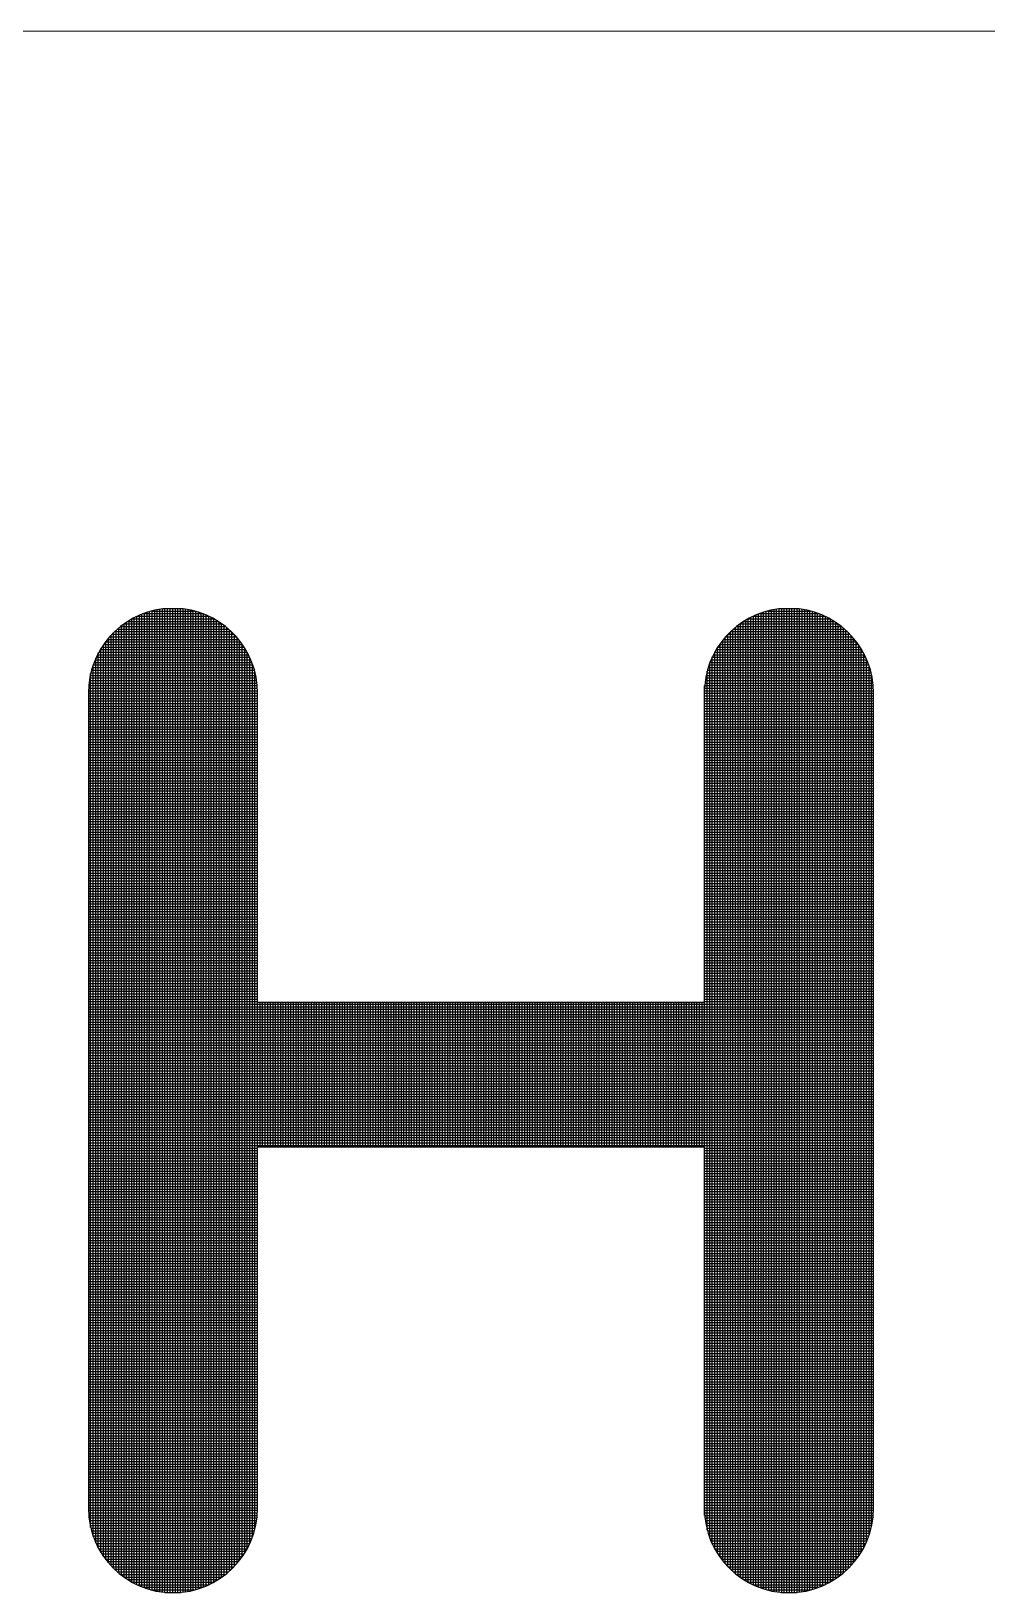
# Model space of a CAD drawing. Header units: inches. Extents: x 1019 to 1860, y -6 to 588.
# Drawn here: x 1701.21 to 1707.67, y 93.17 to 103.73 of the extents above; entities that cross this region are included whole.
import ezdxf

# ---------------------------------------------------------------- set-up
doc = ezdxf.new("R2010")
doc.units = ezdxf.units.IN
doc.header["$MEASUREMENT"] = 0
doc.layers.add('BG 0 -1', color=7, linetype='Continuous')
doc.layers.add('BG ÇÑ±¹Áö¿ª³\xad¹æ±â¼úÁÖ½ÄÈ¸»ç CI', color=7, linetype='Continuous')

msp = doc.modelspace()

# ---------------------------------------------------------------- linework, layer by layer
at = {"layer": 'BG 0 -1', "color": 7, "linetype": 'Continuous', "lineweight": 9}
msp.add_line((1685.763, 103.73), (1835.03, 103.73), dxfattribs=at)
at = {"layer": 'BG ÇÑ±¹Áö¿ª³\xad¹æ±â¼úÁÖ½ÄÈ¸»ç CI', "color": 242, "linetype": 'Continuous', "lineweight": 25, "true_color": 0xd51c29}
for p, q in [((1701.871, 93.258), (1701.871, 99.746)), ((1701.889, 93.247), (1701.889, 99.757)), ((1701.892, 99.758), (1702.444, 99.758)), ((1701.906, 93.238), (1701.906, 99.766)), ((1701.923, 93.23), (1701.923, 99.774)), ((1701.926, 99.776), (1702.409, 99.776)), ((1701.941, 93.222), (1701.941, 99.782)), ((1701.958, 93.215), (1701.958, 99.789)), ((1701.968, 99.793), (1702.368, 99.793)), ((1701.976, 93.208), (1701.976, 99.796)), ((1701.993, 93.202), (1701.993, 99.802)), ((1702.01, 93.197), (1702.01, 99.807)), ((1702.022, 99.81), (1702.313, 99.81)), ((1702.028, 93.192), (1702.028, 99.812)), ((1702.045, 93.188), (1702.045, 99.816)), ((1702.062, 93.185), (1702.062, 99.819)), ((1702.08, 93.182), (1702.08, 99.822)), ((1702.097, 93.179), (1702.097, 99.825)), ((1702.237, 99.825), (1702.099, 99.825)), ((1702.114, 93.177), (1702.114, 99.825)), ((1702.132, 93.176), (1702.132, 99.825)), ((1702.149, 93.175), (1702.149, 99.825)), ((1702.167, 93.175), (1702.167, 99.825)), ((1702.184, 93.175), (1702.184, 99.825)), ((1702.201, 93.176), (1702.201, 99.825)), ((1702.219, 93.177), (1702.219, 99.825)), ((1702.236, 93.179), (1702.236, 99.825)), ((1702.253, 93.181), (1702.253, 99.823)), ((1702.271, 93.184), (1702.271, 99.82)), ((1702.288, 93.188), (1702.288, 99.816)), ((1702.305, 93.192), (1702.305, 99.812)), ((1702.323, 93.196), (1702.323, 99.808)), ((1702.34, 93.201), (1702.34, 99.803)), ((1702.358, 93.207), (1702.358, 99.797)), ((1702.375, 93.214), (1702.375, 99.79)), ((1702.392, 93.221), (1702.392, 99.783)), ((1702.41, 93.228), (1702.41, 99.776)), ((1702.427, 93.237), (1702.427, 99.767)), ((1702.444, 93.246), (1702.444, 99.758)), ((1702.462, 93.256), (1702.462, 99.748)), ((1706.039, 93.255), (1706.039, 99.749)), ((1706.055, 99.758), (1706.607, 99.758)), ((1706.056, 93.245), (1706.056, 99.759)), ((1706.074, 93.236), (1706.074, 99.768)), ((1706.09, 99.776), (1706.573, 99.776)), ((1706.091, 93.228), (1706.091, 99.776)), ((1706.108, 93.22), (1706.108, 99.784)), ((1706.126, 93.213), (1706.126, 99.791)), ((1706.131, 99.793), (1706.531, 99.793)), ((1706.143, 93.207), (1706.143, 99.797)), ((1706.16, 93.201), (1706.16, 99.803)), ((1706.178, 93.196), (1706.178, 99.808)), ((1706.186, 99.81), (1706.476, 99.81)), ((1706.195, 93.191), (1706.195, 99.813)), ((1706.212, 93.187), (1706.212, 99.817)), ((1706.23, 93.184), (1706.23, 99.82)), ((1706.247, 93.181), (1706.247, 99.823)), ((1706.4, 99.825), (1706.262, 99.825)), ((1706.265, 93.179), (1706.265, 99.825)), ((1706.282, 93.177), (1706.282, 99.825)), ((1706.299, 93.176), (1706.299, 99.825)), ((1706.317, 93.175), (1706.317, 99.825)), ((1706.334, 93.175), (1706.334, 99.825)), ((1706.351, 93.175), (1706.351, 99.825)), ((1706.369, 93.176), (1706.369, 99.825)), ((1706.386, 93.177), (1706.386, 99.825)), ((1706.403, 93.179), (1706.403, 99.825)), ((1706.421, 93.182), (1706.421, 99.822)), ((1706.438, 93.185), (1706.438, 99.819)), ((1706.456, 93.188), (1706.456, 99.816)), ((1706.473, 93.193), (1706.473, 99.811)), ((1706.49, 93.197), (1706.49, 99.807)), ((1706.508, 93.203), (1706.508, 99.801)), ((1706.525, 93.209), (1706.525, 99.795)), ((1706.542, 93.215), (1706.542, 99.789)), ((1706.56, 93.222), (1706.56, 99.782)), ((1706.577, 93.23), (1706.577, 99.774)), ((1706.594, 93.239), (1706.594, 99.765)), ((1706.612, 93.248), (1706.612, 99.756)), ((1706.629, 93.259), (1706.629, 99.745)), ((1701.75, 93.356), (1701.75, 99.648)), ((1701.756, 99.654), (1702.58, 99.654)), ((1701.767, 93.338), (1701.767, 99.666)), ((1701.773, 99.672), (1702.562, 99.672)), ((1701.785, 93.322), (1701.785, 99.682)), ((1701.792, 99.689), (1702.543, 99.689)), ((1701.802, 93.307), (1701.802, 99.697)), ((1701.813, 99.706), (1702.522, 99.706)), ((1701.819, 93.293), (1701.819, 99.711)), ((1701.837, 99.724), (1702.499, 99.724)), ((1701.837, 93.28), (1701.837, 99.724)), ((1701.854, 93.268), (1701.854, 99.736)), ((1701.863, 99.741), (1702.473, 99.741)), ((1702.479, 93.267), (1702.479, 99.737)), ((1702.496, 93.279), (1702.496, 99.725)), ((1702.514, 93.291), (1702.514, 99.713)), ((1702.531, 93.305), (1702.531, 99.699)), ((1702.549, 93.32), (1702.549, 99.684)), ((1702.566, 93.336), (1702.566, 99.668)), ((1702.583, 93.354), (1702.583, 99.65)), ((1705.917, 93.352), (1705.917, 99.652)), ((1705.919, 99.654), (1706.743, 99.654)), ((1705.935, 93.334), (1705.935, 99.67)), ((1705.937, 99.672), (1706.726, 99.672)), ((1705.952, 93.318), (1705.952, 99.686)), ((1705.956, 99.689), (1706.706, 99.689)), ((1705.969, 93.304), (1705.969, 99.7)), ((1705.977, 99.706), (1706.685, 99.706)), ((1705.987, 93.29), (1705.987, 99.714)), ((1706, 99.724), (1706.662, 99.724)), ((1706.004, 93.277), (1706.004, 99.727)), ((1706.021, 93.266), (1706.021, 99.738)), ((1706.026, 99.741), (1706.636, 99.741)), ((1706.647, 93.27), (1706.647, 99.734)), ((1706.664, 93.282), (1706.664, 99.722)), ((1706.681, 93.294), (1706.681, 99.71)), ((1706.699, 93.308), (1706.699, 99.696)), ((1706.716, 93.324), (1706.716, 99.68)), ((1706.733, 93.34), (1706.733, 99.664)), ((1706.751, 93.358), (1706.751, 99.646)), ((1701.676, 99.55), (1702.659, 99.55)), ((1701.68, 93.447), (1701.68, 99.557)), ((1701.687, 99.567), (1702.648, 99.567)), ((1701.698, 93.421), (1701.698, 99.583)), ((1701.699, 99.585), (1702.637, 99.585)), ((1701.711, 99.602), (1702.624, 99.602)), ((1701.715, 93.397), (1701.715, 99.607)), ((1701.725, 99.619), (1702.611, 99.619)), ((1701.732, 93.376), (1701.732, 99.628)), ((1701.74, 99.637), (1702.596, 99.637)), ((1702.601, 93.373), (1702.601, 99.631)), ((1702.618, 93.394), (1702.618, 99.61)), ((1702.635, 93.417), (1702.635, 99.587)), ((1702.653, 93.443), (1702.653, 99.561)), ((1705.83, 93.47), (1705.83, 99.534)), ((1705.84, 99.55), (1706.823, 99.55)), ((1705.848, 93.441), (1705.848, 99.563)), ((1705.85, 99.567), (1706.812, 99.567)), ((1705.862, 99.585), (1706.8, 99.585)), ((1705.865, 93.415), (1705.865, 99.589)), ((1705.875, 99.602), (1706.788, 99.602)), ((1705.883, 93.392), (1705.883, 99.612)), ((1705.888, 99.619), (1706.774, 99.619)), ((1705.9, 93.371), (1705.9, 99.633)), ((1705.903, 99.637), (1706.759, 99.637)), ((1706.768, 93.378), (1706.768, 99.626)), ((1706.785, 93.399), (1706.785, 99.605)), ((1706.803, 93.423), (1706.803, 99.581)), ((1706.82, 93.45), (1706.82, 99.554)), ((1701.622, 99.428), (1702.714, 99.428)), ((1701.628, 93.556), (1701.628, 99.448)), ((1701.628, 99.446), (1702.708, 99.446)), ((1701.634, 99.463), (1702.702, 99.463)), ((1701.641, 99.481), (1702.694, 99.481)), ((1701.646, 93.513), (1701.646, 99.491)), ((1701.649, 99.498), (1702.687, 99.498)), ((1701.657, 99.515), (1702.678, 99.515)), ((1701.663, 93.477), (1701.663, 99.527)), ((1701.666, 99.533), (1702.669, 99.533)), ((1702.67, 93.473), (1702.67, 99.531)), ((1702.687, 93.508), (1702.687, 99.496)), ((1702.705, 93.55), (1702.705, 99.454)), ((1705.785, 99.428), (1706.877, 99.428)), ((1705.791, 99.446), (1706.871, 99.446)), ((1705.796, 93.545), (1705.796, 99.459)), ((1705.797, 99.463), (1706.865, 99.463)), ((1705.804, 99.481), (1706.858, 99.481)), ((1705.812, 99.498), (1706.85, 99.498)), ((1705.813, 93.504), (1705.813, 99.5)), ((1705.82, 99.515), (1706.842, 99.515)), ((1705.83, 99.533), (1706.833, 99.533)), ((1706.838, 93.481), (1706.838, 99.523)), ((1706.855, 93.517), (1706.855, 99.487)), ((1706.872, 93.561), (1706.872, 99.443)), ((1701.599, 99.324), (1702.736, 99.324)), ((1701.602, 99.342), (1702.734, 99.342)), ((1701.605, 99.359), (1702.731, 99.359)), ((1701.608, 99.376), (1702.727, 99.376)), ((1701.611, 93.615), (1701.611, 99.389)), ((1701.612, 99.394), (1702.723, 99.394)), ((1701.617, 99.411), (1702.719, 99.411)), ((1702.722, 93.605), (1702.722, 99.399)), ((1705.763, 99.324), (1706.899, 99.324)), ((1705.765, 99.342), (1706.897, 99.342)), ((1705.768, 99.359), (1706.894, 99.359)), ((1705.771, 99.376), (1706.891, 99.376)), ((1705.775, 99.394), (1706.887, 99.394)), ((1705.778, 93.599), (1705.778, 99.405)), ((1705.78, 99.411), (1706.882, 99.411)), ((1706.89, 93.623), (1706.89, 99.381)), ((1701.596, 99.29), (1702.739, 99.29)), ((1701.596, 99.272), (1702.74, 99.272)), ((1701.596, 99.257), (1701.596, 93.747)), ((1701.596, 99.255), (1702.74, 99.255)), ((1701.596, 99.237), (1702.74, 99.237)), ((1701.596, 99.22), (1702.74, 99.22)), ((1701.598, 99.307), (1702.738, 99.307)), ((1702.74, 93.725), (1702.74, 99.279)), ((1702.74, 97.164), (1702.74, 99.257)), ((1705.759, 99.272), (1706.903, 99.272)), ((1705.759, 99.257), (1705.759, 97.164)), ((1705.759, 99.255), (1706.903, 99.255)), ((1705.759, 99.237), (1706.903, 99.237)), ((1705.759, 99.22), (1706.903, 99.22)), ((1705.76, 99.29), (1706.902, 99.29)), ((1705.761, 99.307), (1706.901, 99.307)), ((1705.761, 93.698), (1705.761, 99.306)), ((1706.903, 93.747), (1706.903, 99.257)), ((1701.596, 99.203), (1702.74, 99.203)), ((1701.596, 99.185), (1702.74, 99.185)), ((1701.596, 99.168), (1702.74, 99.168)), ((1701.596, 99.151), (1702.74, 99.151)), ((1701.596, 99.133), (1702.74, 99.133)), ((1701.596, 99.116), (1702.74, 99.116)), ((1705.759, 99.203), (1706.903, 99.203)), ((1705.759, 99.185), (1706.903, 99.185)), ((1705.759, 99.168), (1706.903, 99.168)), ((1705.759, 99.151), (1706.903, 99.151)), ((1705.759, 99.133), (1706.903, 99.133)), ((1705.759, 99.116), (1706.903, 99.116)), ((1701.596, 99.099), (1702.74, 99.099)), ((1701.596, 99.081), (1702.74, 99.081)), ((1701.596, 99.064), (1702.74, 99.064)), ((1701.596, 99.046), (1702.74, 99.046)), ((1701.596, 99.029), (1702.74, 99.029)), ((1701.596, 99.012), (1702.74, 99.012)), ((1705.759, 99.099), (1706.903, 99.099)), ((1705.759, 99.081), (1706.903, 99.081)), ((1705.759, 99.064), (1706.903, 99.064)), ((1705.759, 99.046), (1706.903, 99.046)), ((1705.759, 99.029), (1706.903, 99.029)), ((1705.759, 99.012), (1706.903, 99.012)), ((1701.596, 98.994), (1702.74, 98.994)), ((1701.596, 98.977), (1702.74, 98.977)), ((1701.596, 98.96), (1702.74, 98.96)), ((1701.596, 98.942), (1702.74, 98.942)), ((1701.596, 98.925), (1702.74, 98.925)), ((1701.596, 98.908), (1702.74, 98.908)), ((1705.759, 98.994), (1706.903, 98.994)), ((1705.759, 98.977), (1706.903, 98.977)), ((1705.759, 98.96), (1706.903, 98.96)), ((1705.759, 98.942), (1706.903, 98.942)), ((1705.759, 98.925), (1706.903, 98.925)), ((1705.759, 98.908), (1706.903, 98.908)), ((1701.596, 98.89), (1702.74, 98.89)), ((1701.596, 98.873), (1702.74, 98.873)), ((1701.596, 98.855), (1702.74, 98.855)), ((1701.596, 98.838), (1702.74, 98.838)), ((1701.596, 98.821), (1702.74, 98.821)), ((1701.596, 98.803), (1702.74, 98.803)), ((1705.759, 98.89), (1706.903, 98.89)), ((1705.759, 98.873), (1706.903, 98.873)), ((1705.759, 98.855), (1706.903, 98.855)), ((1705.759, 98.838), (1706.903, 98.838)), ((1705.759, 98.821), (1706.903, 98.821)), ((1705.759, 98.803), (1706.903, 98.803)), ((1701.596, 98.786), (1702.74, 98.786)), ((1701.596, 98.769), (1702.74, 98.769)), ((1701.596, 98.751), (1702.74, 98.751)), ((1701.596, 98.734), (1702.74, 98.734)), ((1701.596, 98.717), (1702.74, 98.717)), ((1701.596, 98.699), (1702.74, 98.699)), ((1705.759, 98.786), (1706.903, 98.786)), ((1705.759, 98.769), (1706.903, 98.769)), ((1705.759, 98.751), (1706.903, 98.751)), ((1705.759, 98.734), (1706.903, 98.734)), ((1705.759, 98.717), (1706.903, 98.717)), ((1705.759, 98.699), (1706.903, 98.699)), ((1701.596, 98.682), (1702.74, 98.682)), ((1701.596, 98.664), (1702.74, 98.664)), ((1701.596, 98.647), (1702.74, 98.647)), ((1701.596, 98.63), (1702.74, 98.63)), ((1701.596, 98.612), (1702.74, 98.612)), ((1701.596, 98.595), (1702.74, 98.595)), ((1705.759, 98.682), (1706.903, 98.682)), ((1705.759, 98.664), (1706.903, 98.664)), ((1705.759, 98.647), (1706.903, 98.647)), ((1705.759, 98.63), (1706.903, 98.63)), ((1705.759, 98.612), (1706.903, 98.612)), ((1705.759, 98.595), (1706.903, 98.595)), ((1701.596, 98.578), (1702.74, 98.578)), ((1701.596, 98.56), (1702.74, 98.56)), ((1701.596, 98.543), (1702.74, 98.543)), ((1701.596, 98.526), (1702.74, 98.526)), ((1701.596, 98.508), (1702.74, 98.508)), ((1701.596, 98.491), (1702.74, 98.491)), ((1705.759, 98.578), (1706.903, 98.578)), ((1705.759, 98.56), (1706.903, 98.56)), ((1705.759, 98.543), (1706.903, 98.543)), ((1705.759, 98.526), (1706.903, 98.526)), ((1705.759, 98.508), (1706.903, 98.508)), ((1705.759, 98.491), (1706.903, 98.491)), ((1701.596, 98.473), (1702.74, 98.473)), ((1701.596, 98.456), (1702.74, 98.456)), ((1701.596, 98.439), (1702.74, 98.439)), ((1701.596, 98.421), (1702.74, 98.421)), ((1701.596, 98.404), (1702.74, 98.404)), ((1701.596, 98.387), (1702.74, 98.387)), ((1705.759, 98.473), (1706.903, 98.473)), ((1705.759, 98.456), (1706.903, 98.456)), ((1705.759, 98.439), (1706.903, 98.439)), ((1705.759, 98.421), (1706.903, 98.421)), ((1705.759, 98.404), (1706.903, 98.404)), ((1705.759, 98.387), (1706.903, 98.387)), ((1701.596, 98.369), (1702.74, 98.369)), ((1701.596, 98.352), (1702.74, 98.352)), ((1701.596, 98.335), (1702.74, 98.335)), ((1701.596, 98.317), (1702.74, 98.317)), ((1701.596, 98.3), (1702.74, 98.3)), ((1701.596, 98.282), (1702.74, 98.282)), ((1705.759, 98.369), (1706.903, 98.369)), ((1705.759, 98.352), (1706.903, 98.352)), ((1705.759, 98.335), (1706.903, 98.335)), ((1705.759, 98.317), (1706.903, 98.317)), ((1705.759, 98.3), (1706.903, 98.3)), ((1705.759, 98.282), (1706.903, 98.282)), ((1701.596, 98.265), (1702.74, 98.265)), ((1701.596, 98.248), (1702.74, 98.248)), ((1701.596, 98.23), (1702.74, 98.23)), ((1701.596, 98.213), (1702.74, 98.213)), ((1701.596, 98.196), (1702.74, 98.196)), ((1701.596, 98.178), (1702.74, 98.178)), ((1705.759, 98.265), (1706.903, 98.265)), ((1705.759, 98.248), (1706.903, 98.248)), ((1705.759, 98.23), (1706.903, 98.23)), ((1705.759, 98.213), (1706.903, 98.213)), ((1705.759, 98.196), (1706.903, 98.196)), ((1705.759, 98.178), (1706.903, 98.178)), ((1701.596, 98.161), (1702.74, 98.161)), ((1701.596, 98.144), (1702.74, 98.144)), ((1701.596, 98.126), (1702.74, 98.126)), ((1701.596, 98.109), (1702.74, 98.109)), ((1701.596, 98.091), (1702.74, 98.091)), ((1701.596, 98.074), (1702.74, 98.074)), ((1701.596, 98.057), (1702.74, 98.057)), ((1705.759, 98.161), (1706.903, 98.161)), ((1705.759, 98.144), (1706.903, 98.144)), ((1705.759, 98.126), (1706.903, 98.126)), ((1705.759, 98.109), (1706.903, 98.109)), ((1705.759, 98.091), (1706.903, 98.091)), ((1705.759, 98.074), (1706.903, 98.074)), ((1705.759, 98.057), (1706.903, 98.057)), ((1701.596, 98.039), (1702.74, 98.039)), ((1701.596, 98.022), (1702.74, 98.022)), ((1701.596, 98.005), (1702.74, 98.005)), ((1701.596, 97.987), (1702.74, 97.987)), ((1701.596, 97.97), (1702.74, 97.97)), ((1701.596, 97.952), (1702.74, 97.952)), ((1705.759, 98.039), (1706.903, 98.039)), ((1705.759, 98.022), (1706.903, 98.022)), ((1705.759, 98.005), (1706.903, 98.005)), ((1705.759, 97.987), (1706.903, 97.987)), ((1705.759, 97.97), (1706.903, 97.97)), ((1705.759, 97.952), (1706.903, 97.952)), ((1701.596, 97.935), (1702.74, 97.935)), ((1701.596, 97.918), (1702.74, 97.918)), ((1701.596, 97.9), (1702.74, 97.9)), ((1701.596, 97.883), (1702.74, 97.883)), ((1701.596, 97.866), (1702.74, 97.866)), ((1701.596, 97.848), (1702.74, 97.848)), ((1705.759, 97.935), (1706.903, 97.935)), ((1705.759, 97.918), (1706.903, 97.918)), ((1705.759, 97.9), (1706.903, 97.9)), ((1705.759, 97.883), (1706.903, 97.883)), ((1705.759, 97.866), (1706.903, 97.866)), ((1705.759, 97.848), (1706.903, 97.848)), ((1701.596, 97.831), (1702.74, 97.831)), ((1701.596, 97.814), (1702.74, 97.814)), ((1701.596, 97.796), (1702.74, 97.796)), ((1701.596, 97.779), (1702.74, 97.779)), ((1701.596, 97.761), (1702.74, 97.761)), ((1701.596, 97.744), (1702.74, 97.744)), ((1705.759, 97.831), (1706.903, 97.831)), ((1705.759, 97.814), (1706.903, 97.814)), ((1705.759, 97.796), (1706.903, 97.796)), ((1705.759, 97.779), (1706.903, 97.779)), ((1705.759, 97.761), (1706.903, 97.761)), ((1705.759, 97.744), (1706.903, 97.744)), ((1701.596, 97.727), (1702.74, 97.727)), ((1701.596, 97.709), (1702.74, 97.709)), ((1701.596, 97.692), (1702.74, 97.692)), ((1701.596, 97.675), (1702.74, 97.675)), ((1701.596, 97.657), (1702.74, 97.657)), ((1701.596, 97.64), (1702.74, 97.64)), ((1705.759, 97.727), (1706.903, 97.727)), ((1705.759, 97.709), (1706.903, 97.709)), ((1705.759, 97.692), (1706.903, 97.692)), ((1705.759, 97.675), (1706.903, 97.675)), ((1705.759, 97.657), (1706.903, 97.657)), ((1705.759, 97.64), (1706.903, 97.64)), ((1701.596, 97.623), (1702.74, 97.623)), ((1701.596, 97.605), (1702.74, 97.605)), ((1701.596, 97.588), (1702.74, 97.588)), ((1701.596, 97.57), (1702.74, 97.57)), ((1701.596, 97.553), (1702.74, 97.553)), ((1701.596, 97.536), (1702.74, 97.536)), ((1705.759, 97.623), (1706.903, 97.623)), ((1705.759, 97.605), (1706.903, 97.605)), ((1705.759, 97.588), (1706.903, 97.588)), ((1705.759, 97.57), (1706.903, 97.57)), ((1705.759, 97.553), (1706.903, 97.553)), ((1705.759, 97.536), (1706.903, 97.536)), ((1701.596, 97.518), (1702.74, 97.518)), ((1701.596, 97.501), (1702.74, 97.501)), ((1701.596, 97.484), (1702.74, 97.484)), ((1701.596, 97.466), (1702.74, 97.466)), ((1701.596, 97.449), (1702.74, 97.449)), ((1701.596, 97.432), (1702.74, 97.432)), ((1705.759, 97.518), (1706.903, 97.518)), ((1705.759, 97.501), (1706.903, 97.501)), ((1705.759, 97.484), (1706.903, 97.484)), ((1705.759, 97.466), (1706.903, 97.466)), ((1705.759, 97.449), (1706.903, 97.449)), ((1705.759, 97.432), (1706.903, 97.432)), ((1701.596, 97.414), (1702.74, 97.414)), ((1701.596, 97.397), (1702.74, 97.397)), ((1701.596, 97.379), (1702.74, 97.379)), ((1701.596, 97.362), (1702.74, 97.362)), ((1701.596, 97.345), (1702.74, 97.345)), ((1701.596, 97.327), (1702.74, 97.327)), ((1705.759, 97.414), (1706.903, 97.414)), ((1705.759, 97.397), (1706.903, 97.397)), ((1705.759, 97.379), (1706.903, 97.379)), ((1705.759, 97.362), (1706.903, 97.362)), ((1705.759, 97.345), (1706.903, 97.345)), ((1705.759, 97.327), (1706.903, 97.327)), ((1701.596, 97.31), (1702.74, 97.31)), ((1701.596, 97.293), (1702.74, 97.293)), ((1701.596, 97.275), (1702.74, 97.275)), ((1701.596, 97.258), (1702.74, 97.258)), ((1701.596, 97.241), (1702.74, 97.241)), ((1701.596, 97.223), (1702.74, 97.223)), ((1705.759, 97.31), (1706.903, 97.31)), ((1705.759, 97.293), (1706.903, 97.293)), ((1705.759, 97.275), (1706.903, 97.275)), ((1705.759, 97.258), (1706.903, 97.258)), ((1705.759, 97.241), (1706.903, 97.241)), ((1705.759, 97.223), (1706.903, 97.223)), ((1701.596, 97.206), (1702.74, 97.206)), ((1701.596, 97.188), (1702.74, 97.188)), ((1701.596, 97.171), (1702.74, 97.171)), ((1701.596, 97.154), (1706.903, 97.154)), ((1701.596, 97.136), (1706.903, 97.136)), ((1701.596, 97.119), (1706.903, 97.119)), ((1705.759, 97.164), (1702.74, 97.164)), ((1702.757, 96.189), (1702.757, 97.164)), ((1702.774, 96.189), (1702.774, 97.164)), ((1702.792, 96.189), (1702.792, 97.164)), ((1702.809, 96.189), (1702.809, 97.164)), ((1702.826, 96.189), (1702.826, 97.164)), ((1702.844, 96.189), (1702.844, 97.164)), ((1702.861, 96.189), (1702.861, 97.164)), ((1702.878, 96.189), (1702.878, 97.164)), ((1702.896, 96.189), (1702.896, 97.164)), ((1702.913, 96.189), (1702.913, 97.164)), ((1702.931, 96.189), (1702.931, 97.164)), ((1702.948, 96.189), (1702.948, 97.164)), ((1702.965, 96.189), (1702.965, 97.164)), ((1702.983, 96.189), (1702.983, 97.164)), ((1703, 96.189), (1703, 97.164)), ((1703.017, 96.189), (1703.017, 97.164)), ((1703.035, 96.189), (1703.035, 97.164)), ((1703.052, 96.189), (1703.052, 97.164)), ((1703.069, 96.189), (1703.069, 97.164)), ((1703.087, 96.189), (1703.087, 97.164)), ((1703.104, 96.189), (1703.104, 97.164)), ((1703.122, 96.189), (1703.122, 97.164)), ((1703.139, 96.189), (1703.139, 97.164)), ((1703.156, 96.189), (1703.156, 97.164)), ((1703.174, 96.189), (1703.174, 97.164)), ((1703.191, 96.189), (1703.191, 97.164)), ((1703.208, 96.189), (1703.208, 97.164)), ((1703.226, 96.189), (1703.226, 97.164)), ((1703.243, 96.189), (1703.243, 97.164)), ((1703.26, 96.189), (1703.26, 97.164)), ((1703.278, 96.189), (1703.278, 97.164)), ((1703.295, 96.189), (1703.295, 97.164)), ((1703.313, 96.189), (1703.313, 97.164)), ((1703.33, 96.189), (1703.33, 97.164)), ((1703.347, 96.189), (1703.347, 97.164)), ((1703.365, 96.189), (1703.365, 97.164)), ((1703.382, 96.189), (1703.382, 97.164)), ((1703.399, 96.189), (1703.399, 97.164)), ((1703.417, 96.189), (1703.417, 97.164)), ((1703.434, 96.189), (1703.434, 97.164)), ((1703.451, 96.189), (1703.451, 97.164)), ((1703.469, 96.189), (1703.469, 97.164)), ((1703.486, 96.189), (1703.486, 97.164)), ((1703.504, 96.189), (1703.504, 97.164)), ((1703.521, 96.189), (1703.521, 97.164)), ((1703.538, 96.189), (1703.538, 97.164)), ((1703.556, 96.189), (1703.556, 97.164)), ((1703.573, 96.189), (1703.573, 97.164)), ((1703.59, 96.189), (1703.59, 97.164)), ((1703.608, 96.189), (1703.608, 97.164)), ((1703.625, 96.189), (1703.625, 97.164)), ((1703.643, 96.189), (1703.643, 97.164)), ((1703.66, 96.189), (1703.66, 97.164)), ((1703.677, 96.189), (1703.677, 97.164)), ((1703.695, 96.189), (1703.695, 97.164)), ((1703.712, 96.189), (1703.712, 97.164)), ((1703.729, 96.189), (1703.729, 97.164)), ((1703.747, 96.189), (1703.747, 97.164)), ((1703.764, 96.189), (1703.764, 97.164)), ((1703.781, 96.189), (1703.781, 97.164)), ((1703.799, 96.189), (1703.799, 97.164)), ((1703.816, 96.189), (1703.816, 97.164)), ((1703.834, 96.189), (1703.834, 97.164)), ((1703.851, 96.189), (1703.851, 97.164)), ((1703.868, 96.189), (1703.868, 97.164)), ((1703.886, 96.189), (1703.886, 97.164)), ((1703.903, 96.189), (1703.903, 97.164)), ((1703.92, 96.189), (1703.92, 97.164)), ((1703.938, 96.189), (1703.938, 97.164)), ((1703.955, 96.189), (1703.955, 97.164)), ((1703.972, 96.189), (1703.972, 97.164)), ((1703.99, 96.189), (1703.99, 97.164)), ((1704.007, 96.189), (1704.007, 97.164)), ((1704.025, 96.189), (1704.025, 97.164)), ((1704.042, 96.189), (1704.042, 97.164)), ((1704.059, 96.189), (1704.059, 97.164)), ((1704.077, 96.189), (1704.077, 97.164)), ((1704.094, 96.189), (1704.094, 97.164)), ((1704.111, 96.189), (1704.111, 97.164)), ((1704.129, 96.189), (1704.129, 97.164)), ((1704.146, 96.189), (1704.146, 97.164)), ((1704.163, 96.189), (1704.163, 97.164)), ((1704.181, 96.189), (1704.181, 97.164)), ((1704.198, 96.189), (1704.198, 97.164)), ((1704.216, 96.189), (1704.216, 97.164)), ((1704.233, 96.189), (1704.233, 97.164)), ((1704.25, 96.189), (1704.25, 97.164)), ((1704.268, 96.189), (1704.268, 97.164)), ((1704.285, 96.189), (1704.285, 97.164)), ((1704.302, 96.189), (1704.302, 97.164)), ((1704.32, 96.189), (1704.32, 97.164)), ((1704.337, 96.189), (1704.337, 97.164)), ((1704.354, 96.189), (1704.354, 97.164)), ((1704.372, 96.189), (1704.372, 97.164)), ((1704.389, 96.189), (1704.389, 97.164)), ((1704.407, 96.189), (1704.407, 97.164)), ((1704.424, 96.189), (1704.424, 97.164)), ((1704.441, 96.189), (1704.441, 97.164)), ((1704.459, 96.189), (1704.459, 97.164)), ((1704.476, 96.189), (1704.476, 97.164)), ((1704.493, 96.189), (1704.493, 97.164)), ((1704.511, 96.189), (1704.511, 97.164)), ((1704.528, 96.189), (1704.528, 97.164)), ((1704.545, 96.189), (1704.545, 97.164)), ((1704.563, 96.189), (1704.563, 97.164)), ((1704.58, 96.189), (1704.58, 97.164)), ((1704.598, 96.189), (1704.598, 97.164)), ((1704.615, 96.189), (1704.615, 97.164)), ((1704.632, 96.189), (1704.632, 97.164)), ((1704.65, 96.189), (1704.65, 97.164)), ((1704.667, 96.189), (1704.667, 97.164)), ((1704.684, 96.189), (1704.684, 97.164)), ((1704.702, 96.189), (1704.702, 97.164)), ((1704.719, 96.189), (1704.719, 97.164)), ((1704.736, 96.189), (1704.736, 97.164)), ((1704.754, 96.189), (1704.754, 97.164)), ((1704.771, 96.189), (1704.771, 97.164)), ((1704.789, 96.189), (1704.789, 97.164)), ((1704.806, 96.189), (1704.806, 97.164)), ((1704.823, 96.189), (1704.823, 97.164)), ((1704.841, 96.189), (1704.841, 97.164)), ((1704.858, 96.189), (1704.858, 97.164)), ((1704.875, 96.189), (1704.875, 97.164)), ((1704.893, 96.189), (1704.893, 97.164)), ((1704.91, 96.189), (1704.91, 97.164)), ((1704.927, 96.189), (1704.927, 97.164)), ((1704.945, 96.189), (1704.945, 97.164)), ((1704.962, 96.189), (1704.962, 97.164)), ((1704.98, 96.189), (1704.98, 97.164)), ((1704.997, 96.189), (1704.997, 97.164)), ((1705.014, 96.189), (1705.014, 97.164)), ((1705.032, 96.189), (1705.032, 97.164)), ((1705.049, 96.189), (1705.049, 97.164)), ((1705.066, 96.189), (1705.066, 97.164)), ((1705.084, 96.189), (1705.084, 97.164)), ((1705.101, 96.189), (1705.101, 97.164)), ((1705.118, 96.189), (1705.118, 97.164)), ((1705.136, 96.189), (1705.136, 97.164)), ((1705.153, 96.189), (1705.153, 97.164)), ((1705.171, 96.189), (1705.171, 97.164)), ((1705.188, 96.189), (1705.188, 97.164)), ((1705.205, 96.189), (1705.205, 97.164)), ((1705.223, 96.189), (1705.223, 97.164)), ((1705.24, 96.189), (1705.24, 97.164)), ((1705.257, 96.189), (1705.257, 97.164)), ((1705.275, 96.189), (1705.275, 97.164)), ((1705.292, 96.189), (1705.292, 97.164)), ((1705.309, 96.189), (1705.309, 97.164)), ((1705.327, 96.189), (1705.327, 97.164)), ((1705.344, 96.189), (1705.344, 97.164)), ((1705.362, 96.189), (1705.362, 97.164)), ((1705.379, 96.189), (1705.379, 97.164)), ((1705.396, 96.189), (1705.396, 97.164)), ((1705.414, 96.189), (1705.414, 97.164)), ((1705.431, 96.189), (1705.431, 97.164)), ((1705.448, 96.189), (1705.448, 97.164)), ((1705.466, 96.189), (1705.466, 97.164)), ((1705.483, 96.189), (1705.483, 97.164)), ((1705.501, 96.189), (1705.501, 97.164)), ((1705.518, 96.189), (1705.518, 97.164)), ((1705.535, 96.189), (1705.535, 97.164)), ((1705.553, 96.189), (1705.553, 97.164)), ((1705.57, 96.189), (1705.57, 97.164)), ((1705.587, 96.189), (1705.587, 97.164)), ((1705.605, 96.189), (1705.605, 97.164)), ((1705.622, 96.189), (1705.622, 97.164)), ((1705.639, 96.189), (1705.639, 97.164)), ((1705.657, 96.189), (1705.657, 97.164)), ((1705.674, 96.189), (1705.674, 97.164)), ((1705.692, 96.189), (1705.692, 97.164)), ((1705.709, 96.189), (1705.709, 97.164)), ((1705.726, 96.189), (1705.726, 97.164)), ((1705.744, 96.189), (1705.744, 97.164)), ((1705.759, 97.206), (1706.903, 97.206)), ((1705.759, 97.188), (1706.903, 97.188)), ((1705.759, 97.171), (1706.903, 97.171)), ((1701.596, 97.102), (1706.903, 97.102)), ((1701.596, 97.084), (1706.903, 97.084)), ((1701.596, 97.067), (1706.903, 97.067)), ((1701.596, 97.05), (1706.903, 97.05)), ((1701.596, 97.032), (1706.903, 97.032)), ((1701.596, 97.015), (1706.903, 97.015)), ((1701.596, 96.997), (1706.903, 96.997)), ((1701.596, 96.98), (1706.903, 96.98)), ((1701.596, 96.963), (1706.903, 96.963)), ((1701.596, 96.945), (1706.903, 96.945)), ((1701.596, 96.928), (1706.903, 96.928)), ((1701.596, 96.911), (1706.903, 96.911)), ((1701.596, 96.893), (1706.903, 96.893)), ((1701.596, 96.876), (1706.903, 96.876)), ((1701.596, 96.859), (1706.903, 96.859)), ((1701.596, 96.841), (1706.903, 96.841)), ((1701.596, 96.824), (1706.903, 96.824)), ((1701.596, 96.806), (1706.903, 96.806)), ((1701.596, 96.789), (1706.903, 96.789)), ((1701.596, 96.772), (1706.903, 96.772)), ((1701.596, 96.754), (1706.903, 96.754)), ((1701.596, 96.737), (1706.903, 96.737)), ((1701.596, 96.72), (1706.903, 96.72)), ((1701.596, 96.702), (1706.903, 96.702)), ((1701.596, 96.685), (1706.903, 96.685)), ((1701.596, 96.668), (1706.903, 96.668)), ((1701.596, 96.65), (1706.903, 96.65)), ((1701.596, 96.633), (1706.903, 96.633)), ((1701.596, 96.615), (1706.903, 96.615)), ((1701.596, 96.598), (1706.903, 96.598)), ((1701.596, 96.581), (1706.903, 96.581)), ((1701.596, 96.563), (1706.903, 96.563)), ((1701.596, 96.546), (1706.903, 96.546)), ((1701.596, 96.529), (1706.903, 96.529)), ((1701.596, 96.511), (1706.903, 96.511)), ((1701.596, 96.494), (1706.903, 96.494)), ((1701.596, 96.477), (1706.903, 96.477)), ((1701.596, 96.459), (1706.903, 96.459)), ((1701.596, 96.442), (1706.903, 96.442)), ((1701.596, 96.424), (1706.903, 96.424)), ((1701.596, 96.407), (1706.903, 96.407)), ((1701.596, 96.39), (1706.903, 96.39)), ((1701.596, 96.372), (1706.903, 96.372)), ((1701.596, 96.355), (1706.903, 96.355)), ((1701.596, 96.338), (1706.903, 96.338)), ((1701.596, 96.32), (1706.903, 96.32)), ((1701.596, 96.303), (1706.903, 96.303)), ((1701.596, 96.286), (1706.903, 96.286)), ((1701.596, 96.268), (1706.903, 96.268)), ((1701.596, 96.251), (1706.903, 96.251)), ((1701.596, 96.233), (1706.903, 96.233)), ((1701.596, 96.216), (1706.903, 96.216)), ((1701.596, 96.199), (1706.903, 96.199)), ((1701.596, 96.181), (1702.74, 96.181)), ((1701.596, 96.164), (1702.74, 96.164)), ((1702.74, 93.747), (1702.74, 96.189)), ((1702.74, 96.189), (1705.759, 96.189)), ((1705.759, 96.189), (1705.759, 93.747)), ((1705.759, 96.181), (1706.903, 96.181)), ((1705.759, 96.164), (1706.903, 96.164)), ((1701.596, 96.147), (1702.74, 96.147)), ((1701.596, 96.129), (1702.74, 96.129)), ((1701.596, 96.112), (1702.74, 96.112)), ((1701.596, 96.094), (1702.74, 96.094)), ((1701.596, 96.077), (1702.74, 96.077)), ((1701.596, 96.06), (1702.74, 96.06)), ((1705.759, 96.147), (1706.903, 96.147)), ((1705.759, 96.129), (1706.903, 96.129)), ((1705.759, 96.112), (1706.903, 96.112)), ((1705.759, 96.094), (1706.903, 96.094)), ((1705.759, 96.077), (1706.903, 96.077)), ((1705.759, 96.06), (1706.903, 96.06)), ((1701.596, 96.042), (1702.74, 96.042)), ((1701.596, 96.025), (1702.74, 96.025)), ((1701.596, 96.008), (1702.74, 96.008)), ((1701.596, 95.99), (1702.74, 95.99)), ((1701.596, 95.973), (1702.74, 95.973)), ((1701.596, 95.956), (1702.74, 95.956)), ((1705.759, 96.042), (1706.903, 96.042)), ((1705.759, 96.025), (1706.903, 96.025)), ((1705.759, 96.008), (1706.903, 96.008)), ((1705.759, 95.99), (1706.903, 95.99)), ((1705.759, 95.973), (1706.903, 95.973)), ((1705.759, 95.956), (1706.903, 95.956)), ((1701.596, 95.938), (1702.74, 95.938)), ((1701.596, 95.921), (1702.74, 95.921)), ((1701.596, 95.903), (1702.74, 95.903)), ((1701.596, 95.886), (1702.74, 95.886)), ((1701.596, 95.869), (1702.74, 95.869)), ((1701.596, 95.851), (1702.74, 95.851)), ((1705.759, 95.938), (1706.903, 95.938)), ((1705.759, 95.921), (1706.903, 95.921)), ((1705.759, 95.903), (1706.903, 95.903)), ((1705.759, 95.886), (1706.903, 95.886)), ((1705.759, 95.869), (1706.903, 95.869)), ((1705.759, 95.851), (1706.903, 95.851)), ((1701.596, 95.834), (1702.74, 95.834)), ((1701.596, 95.817), (1702.74, 95.817)), ((1701.596, 95.799), (1702.74, 95.799)), ((1701.596, 95.782), (1702.74, 95.782)), ((1701.596, 95.765), (1702.74, 95.765)), ((1701.596, 95.747), (1702.74, 95.747)), ((1705.759, 95.834), (1706.903, 95.834)), ((1705.759, 95.817), (1706.903, 95.817)), ((1705.759, 95.799), (1706.903, 95.799)), ((1705.759, 95.782), (1706.903, 95.782)), ((1705.759, 95.765), (1706.903, 95.765)), ((1705.759, 95.747), (1706.903, 95.747)), ((1701.596, 95.73), (1702.74, 95.73)), ((1701.596, 95.712), (1702.74, 95.712)), ((1701.596, 95.695), (1702.74, 95.695)), ((1701.596, 95.678), (1702.74, 95.678)), ((1701.596, 95.66), (1702.74, 95.66)), ((1701.596, 95.643), (1702.74, 95.643)), ((1705.759, 95.73), (1706.903, 95.73)), ((1705.759, 95.712), (1706.903, 95.712)), ((1705.759, 95.695), (1706.903, 95.695)), ((1705.759, 95.678), (1706.903, 95.678)), ((1705.759, 95.66), (1706.903, 95.66)), ((1705.759, 95.643), (1706.903, 95.643)), ((1701.596, 95.626), (1702.74, 95.626)), ((1701.596, 95.608), (1702.74, 95.608)), ((1701.596, 95.591), (1702.74, 95.591)), ((1701.596, 95.574), (1702.74, 95.574)), ((1701.596, 95.556), (1702.74, 95.556)), ((1701.596, 95.539), (1702.74, 95.539)), ((1705.759, 95.626), (1706.903, 95.626)), ((1705.759, 95.608), (1706.903, 95.608)), ((1705.759, 95.591), (1706.903, 95.591)), ((1705.759, 95.574), (1706.903, 95.574)), ((1705.759, 95.556), (1706.903, 95.556)), ((1705.759, 95.539), (1706.903, 95.539)), ((1701.596, 95.521), (1702.74, 95.521)), ((1701.596, 95.504), (1702.74, 95.504)), ((1701.596, 95.487), (1702.74, 95.487)), ((1701.596, 95.469), (1702.74, 95.469)), ((1701.596, 95.452), (1702.74, 95.452)), ((1701.596, 95.435), (1702.74, 95.435)), ((1701.596, 95.417), (1702.74, 95.417)), ((1705.759, 95.521), (1706.903, 95.521)), ((1705.759, 95.504), (1706.903, 95.504)), ((1705.759, 95.487), (1706.903, 95.487)), ((1705.759, 95.469), (1706.903, 95.469)), ((1705.759, 95.452), (1706.903, 95.452)), ((1705.759, 95.435), (1706.903, 95.435)), ((1705.759, 95.417), (1706.903, 95.417)), ((1701.596, 95.4), (1702.74, 95.4)), ((1701.596, 95.383), (1702.74, 95.383)), ((1701.596, 95.365), (1702.74, 95.365)), ((1701.596, 95.348), (1702.74, 95.348)), ((1701.596, 95.33), (1702.74, 95.33)), ((1701.596, 95.313), (1702.74, 95.313)), ((1705.759, 95.4), (1706.903, 95.4)), ((1705.759, 95.383), (1706.903, 95.383)), ((1705.759, 95.365), (1706.903, 95.365)), ((1705.759, 95.348), (1706.903, 95.348)), ((1705.759, 95.33), (1706.903, 95.33)), ((1705.759, 95.313), (1706.903, 95.313)), ((1701.596, 95.296), (1702.74, 95.296)), ((1701.596, 95.278), (1702.74, 95.278)), ((1701.596, 95.261), (1702.74, 95.261)), ((1701.596, 95.244), (1702.74, 95.244)), ((1701.596, 95.226), (1702.74, 95.226)), ((1701.596, 95.209), (1702.74, 95.209)), ((1705.759, 95.296), (1706.903, 95.296)), ((1705.759, 95.278), (1706.903, 95.278)), ((1705.759, 95.261), (1706.903, 95.261)), ((1705.759, 95.244), (1706.903, 95.244)), ((1705.759, 95.226), (1706.903, 95.226)), ((1705.759, 95.209), (1706.903, 95.209)), ((1701.596, 95.192), (1702.74, 95.192)), ((1701.596, 95.174), (1702.74, 95.174)), ((1701.596, 95.157), (1702.74, 95.157)), ((1701.596, 95.139), (1702.74, 95.139)), ((1701.596, 95.122), (1702.74, 95.122)), ((1701.596, 95.105), (1702.74, 95.105)), ((1705.759, 95.192), (1706.903, 95.192)), ((1705.759, 95.174), (1706.903, 95.174)), ((1705.759, 95.157), (1706.903, 95.157)), ((1705.759, 95.139), (1706.903, 95.139)), ((1705.759, 95.122), (1706.903, 95.122)), ((1705.759, 95.105), (1706.903, 95.105)), ((1701.596, 95.087), (1702.74, 95.087)), ((1701.596, 95.07), (1702.74, 95.07)), ((1701.596, 95.053), (1702.74, 95.053)), ((1701.596, 95.035), (1702.74, 95.035)), ((1701.596, 95.018), (1702.74, 95.018)), ((1701.596, 95.001), (1702.74, 95.001)), ((1705.759, 95.087), (1706.903, 95.087)), ((1705.759, 95.07), (1706.903, 95.07)), ((1705.759, 95.053), (1706.903, 95.053)), ((1705.759, 95.035), (1706.903, 95.035)), ((1705.759, 95.018), (1706.903, 95.018)), ((1705.759, 95.001), (1706.903, 95.001)), ((1701.596, 94.983), (1702.74, 94.983)), ((1701.596, 94.966), (1702.74, 94.966)), ((1701.596, 94.948), (1702.74, 94.948)), ((1701.596, 94.931), (1702.74, 94.931)), ((1701.596, 94.914), (1702.74, 94.914)), ((1701.596, 94.896), (1702.74, 94.896)), ((1705.759, 94.983), (1706.903, 94.983)), ((1705.759, 94.966), (1706.903, 94.966)), ((1705.759, 94.948), (1706.903, 94.948)), ((1705.759, 94.931), (1706.903, 94.931)), ((1705.759, 94.914), (1706.903, 94.914)), ((1705.759, 94.896), (1706.903, 94.896)), ((1701.596, 94.879), (1702.74, 94.879)), ((1701.596, 94.862), (1702.74, 94.862)), ((1701.596, 94.844), (1702.74, 94.844)), ((1701.596, 94.827), (1702.74, 94.827)), ((1701.596, 94.81), (1702.74, 94.81)), ((1701.596, 94.792), (1702.74, 94.792)), ((1705.759, 94.879), (1706.903, 94.879)), ((1705.759, 94.862), (1706.903, 94.862)), ((1705.759, 94.844), (1706.903, 94.844)), ((1705.759, 94.827), (1706.903, 94.827)), ((1705.759, 94.81), (1706.903, 94.81)), ((1705.759, 94.792), (1706.903, 94.792)), ((1701.596, 94.775), (1702.74, 94.775)), ((1701.596, 94.757), (1702.74, 94.757)), ((1701.596, 94.74), (1702.74, 94.74)), ((1701.596, 94.723), (1702.74, 94.723)), ((1701.596, 94.705), (1702.74, 94.705)), ((1701.596, 94.688), (1702.74, 94.688)), ((1705.759, 94.775), (1706.903, 94.775)), ((1705.759, 94.757), (1706.903, 94.757)), ((1705.759, 94.74), (1706.903, 94.74)), ((1705.759, 94.723), (1706.903, 94.723)), ((1705.759, 94.705), (1706.903, 94.705)), ((1705.759, 94.688), (1706.903, 94.688)), ((1701.596, 94.671), (1702.74, 94.671)), ((1701.596, 94.653), (1702.74, 94.653)), ((1701.596, 94.636), (1702.74, 94.636)), ((1701.596, 94.619), (1702.74, 94.619)), ((1701.596, 94.601), (1702.74, 94.601)), ((1701.596, 94.584), (1702.74, 94.584)), ((1705.759, 94.671), (1706.903, 94.671)), ((1705.759, 94.653), (1706.903, 94.653)), ((1705.759, 94.636), (1706.903, 94.636)), ((1705.759, 94.619), (1706.903, 94.619)), ((1705.759, 94.601), (1706.903, 94.601)), ((1705.759, 94.584), (1706.903, 94.584)), ((1701.596, 94.566), (1702.74, 94.566)), ((1701.596, 94.549), (1702.74, 94.549)), ((1701.596, 94.532), (1702.74, 94.532)), ((1701.596, 94.514), (1702.74, 94.514)), ((1701.596, 94.497), (1702.74, 94.497)), ((1701.596, 94.48), (1702.74, 94.48)), ((1705.759, 94.566), (1706.903, 94.566)), ((1705.759, 94.549), (1706.903, 94.549)), ((1705.759, 94.532), (1706.903, 94.532)), ((1705.759, 94.514), (1706.903, 94.514)), ((1705.759, 94.497), (1706.903, 94.497)), ((1705.759, 94.48), (1706.903, 94.48)), ((1701.596, 94.462), (1702.74, 94.462)), ((1701.596, 94.445), (1702.74, 94.445)), ((1701.596, 94.428), (1702.74, 94.428)), ((1701.596, 94.41), (1702.74, 94.41)), ((1701.596, 94.393), (1702.74, 94.393)), ((1701.596, 94.375), (1702.74, 94.375)), ((1705.759, 94.462), (1706.903, 94.462)), ((1705.759, 94.445), (1706.903, 94.445)), ((1705.759, 94.428), (1706.903, 94.428)), ((1705.759, 94.41), (1706.903, 94.41)), ((1705.759, 94.393), (1706.903, 94.393)), ((1705.759, 94.375), (1706.903, 94.375)), ((1701.596, 94.358), (1702.74, 94.358)), ((1701.596, 94.341), (1702.74, 94.341)), ((1701.596, 94.323), (1702.74, 94.323)), ((1701.596, 94.306), (1702.74, 94.306)), ((1701.596, 94.289), (1702.74, 94.289)), ((1701.596, 94.271), (1702.74, 94.271)), ((1705.759, 94.358), (1706.903, 94.358)), ((1705.759, 94.341), (1706.903, 94.341)), ((1705.759, 94.323), (1706.903, 94.323)), ((1705.759, 94.306), (1706.903, 94.306)), ((1705.759, 94.289), (1706.903, 94.289)), ((1705.759, 94.271), (1706.903, 94.271)), ((1701.596, 94.254), (1702.74, 94.254)), ((1701.596, 94.236), (1702.74, 94.236)), ((1701.596, 94.219), (1702.74, 94.219)), ((1701.596, 94.202), (1702.74, 94.202)), ((1701.596, 94.184), (1702.74, 94.184)), ((1701.596, 94.167), (1702.74, 94.167)), ((1705.759, 94.254), (1706.903, 94.254)), ((1705.759, 94.236), (1706.903, 94.236)), ((1705.759, 94.219), (1706.903, 94.219)), ((1705.759, 94.202), (1706.903, 94.202)), ((1705.759, 94.184), (1706.903, 94.184)), ((1705.759, 94.167), (1706.903, 94.167)), ((1701.596, 94.15), (1702.74, 94.15)), ((1701.596, 94.132), (1702.74, 94.132)), ((1701.596, 94.115), (1702.74, 94.115)), ((1701.596, 94.098), (1702.74, 94.098)), ((1701.596, 94.08), (1702.74, 94.08)), ((1701.596, 94.063), (1702.74, 94.063)), ((1701.596, 94.045), (1702.74, 94.045)), ((1705.759, 94.15), (1706.903, 94.15)), ((1705.759, 94.132), (1706.903, 94.132)), ((1705.759, 94.115), (1706.903, 94.115)), ((1705.759, 94.098), (1706.903, 94.098)), ((1705.759, 94.08), (1706.903, 94.08)), ((1705.759, 94.063), (1706.903, 94.063)), ((1705.759, 94.045), (1706.903, 94.045)), ((1701.596, 94.028), (1702.74, 94.028)), ((1701.596, 94.011), (1702.74, 94.011)), ((1701.596, 93.993), (1702.74, 93.993)), ((1701.596, 93.976), (1702.74, 93.976)), ((1701.596, 93.959), (1702.74, 93.959)), ((1701.596, 93.941), (1702.74, 93.941)), ((1705.759, 94.028), (1706.903, 94.028)), ((1705.759, 94.011), (1706.903, 94.011)), ((1705.759, 93.993), (1706.903, 93.993)), ((1705.759, 93.976), (1706.903, 93.976)), ((1705.759, 93.959), (1706.903, 93.959)), ((1705.759, 93.941), (1706.903, 93.941)), ((1701.596, 93.924), (1702.74, 93.924)), ((1701.596, 93.907), (1702.74, 93.907)), ((1701.596, 93.889), (1702.74, 93.889)), ((1701.596, 93.872), (1702.74, 93.872)), ((1701.596, 93.854), (1702.74, 93.854)), ((1701.596, 93.837), (1702.74, 93.837)), ((1705.759, 93.924), (1706.903, 93.924)), ((1705.759, 93.907), (1706.903, 93.907)), ((1705.759, 93.889), (1706.903, 93.889)), ((1705.759, 93.872), (1706.903, 93.872)), ((1705.759, 93.854), (1706.903, 93.854)), ((1705.759, 93.837), (1706.903, 93.837)), ((1701.596, 93.82), (1702.74, 93.82)), ((1701.596, 93.802), (1702.74, 93.802)), ((1701.596, 93.785), (1702.74, 93.785)), ((1701.596, 93.768), (1702.74, 93.768)), ((1701.596, 93.75), (1702.74, 93.75)), ((1701.596, 93.733), (1702.74, 93.733)), ((1705.759, 93.82), (1706.903, 93.82)), ((1705.759, 93.802), (1706.903, 93.802)), ((1705.759, 93.785), (1706.903, 93.785)), ((1705.759, 93.768), (1706.903, 93.768)), ((1705.759, 93.75), (1706.903, 93.75)), ((1705.759, 93.733), (1706.903, 93.733)), ((1701.596, 93.716), (1702.739, 93.716)), ((1701.598, 93.698), (1702.738, 93.698)), ((1701.599, 93.681), (1702.736, 93.681)), ((1701.602, 93.663), (1702.734, 93.663)), ((1701.604, 93.646), (1702.731, 93.646)), ((1701.608, 93.629), (1702.728, 93.629)), ((1705.76, 93.716), (1706.902, 93.716)), ((1705.761, 93.698), (1706.901, 93.698)), ((1705.763, 93.681), (1706.899, 93.681)), ((1705.765, 93.663), (1706.897, 93.663)), ((1705.768, 93.646), (1706.894, 93.646)), ((1705.771, 93.629), (1706.891, 93.629)), ((1701.612, 93.611), (1702.724, 93.611)), ((1701.616, 93.594), (1702.719, 93.594)), ((1701.621, 93.577), (1702.714, 93.577)), ((1701.627, 93.559), (1702.708, 93.559)), ((1701.634, 93.542), (1702.702, 93.542)), ((1701.641, 93.525), (1702.695, 93.525)), ((1705.775, 93.611), (1706.887, 93.611)), ((1705.78, 93.594), (1706.882, 93.594)), ((1705.785, 93.577), (1706.877, 93.577)), ((1705.791, 93.559), (1706.872, 93.559)), ((1705.797, 93.542), (1706.865, 93.542)), ((1705.804, 93.525), (1706.858, 93.525)), ((1701.648, 93.507), (1702.687, 93.507)), ((1701.657, 93.49), (1702.679, 93.49)), ((1701.666, 93.472), (1702.67, 93.472)), ((1701.676, 93.455), (1702.66, 93.455)), ((1701.686, 93.438), (1702.649, 93.438)), ((1701.698, 93.42), (1702.638, 93.42)), ((1705.812, 93.507), (1706.851, 93.507)), ((1705.82, 93.49), (1706.842, 93.49)), ((1705.829, 93.472), (1706.833, 93.472)), ((1705.839, 93.455), (1706.823, 93.455)), ((1705.85, 93.438), (1706.813, 93.438)), ((1705.861, 93.42), (1706.801, 93.42)), ((1701.71, 93.403), (1702.625, 93.403)), ((1701.724, 93.386), (1702.611, 93.386)), ((1701.739, 93.368), (1702.597, 93.368)), ((1701.755, 93.351), (1702.581, 93.351)), ((1701.772, 93.334), (1702.563, 93.334)), ((1701.791, 93.316), (1702.544, 93.316)), ((1705.874, 93.403), (1706.788, 93.403)), ((1705.887, 93.386), (1706.775, 93.386)), ((1705.902, 93.368), (1706.76, 93.368)), ((1705.918, 93.351), (1706.744, 93.351)), ((1705.935, 93.334), (1706.727, 93.334)), ((1705.954, 93.316), (1706.708, 93.316)), ((1701.812, 93.299), (1702.524, 93.299)), ((1701.835, 93.281), (1702.5, 93.281)), ((1701.861, 93.264), (1702.475, 93.264)), ((1701.89, 93.247), (1702.446, 93.247)), ((1701.924, 93.229), (1702.412, 93.229)), ((1701.965, 93.212), (1702.371, 93.212)), ((1705.975, 93.299), (1706.687, 93.299)), ((1705.998, 93.281), (1706.664, 93.281)), ((1706.024, 93.264), (1706.638, 93.264)), ((1706.053, 93.247), (1706.609, 93.247)), ((1706.087, 93.229), (1706.575, 93.229)), ((1706.128, 93.212), (1706.534, 93.212)), ((1702.018, 93.195), (1702.317, 93.195)), ((1702.114, 93.177), (1702.221, 93.177)), ((1706.182, 93.195), (1706.48, 93.195)), ((1706.278, 93.177), (1706.384, 93.177))]:
    msp.add_line(p, q, dxfattribs=at)
for centre, start, end in [((1702.168, 99.257), 96.9382, 180), ((1702.168, 99.257), 0, 83.0618), ((1706.331, 99.257), 96.9382, 180), ((1706.331, 99.257), 0, 83.0618), ((1702.168, 93.747), 180, 0), ((1706.331, 93.747), 180, 0)]:
    msp.add_arc(centre, 0.572, start, end, dxfattribs=at)

doc.saveas('drawing.dxf')
